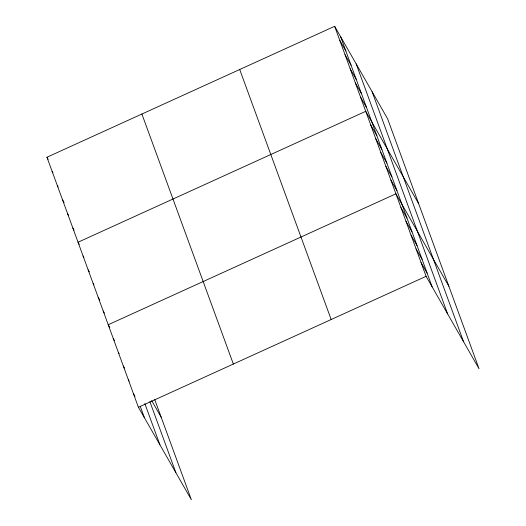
<?xml version="1.0" encoding="UTF-8"?>
<svg xmlns="http://www.w3.org/2000/svg" width="526" height="526" viewBox="0 0 526 526"><rect width="100%" height="100%" fill="white"/><g stroke="black" fill="none" stroke-linecap="round" stroke-linejoin="round"><path stroke-width="0.79" d="M154.743 399.622L191.352 499.7L138.404 407.249L46.952 157.235L334.648 26.3L387.596 118.751L479.048 368.772L426.099 276.321L334.648 26.3M138.404 407.249L426.099 276.321M339.829 40.469L345.865 51.002M345.01 54.638L351.046 65.171M350.198 68.801L356.227 79.341M355.379 82.97L361.408 93.503M360.56 97.139L366.596 107.672M418.689 203.759L365.741 111.308L78.045 242.236L79.255 244.347M370.771 125.056L376.807 135.59M375.801 138.811L381.837 149.345M380.831 152.56L386.866 163.093M385.86 166.308L391.896 176.848M390.89 180.063L396.926 190.596M448.869 286.262L395.92 193.811L108.224 324.746L109.835 327.553M400.95 207.566L406.986 218.099M405.98 221.315L412.016 231.848M411.01 235.063L417.046 245.603M416.04 248.818L422.076 259.351M421.07 262.566L427.105 273.099M46.952 157.235L48.155 159.339M52.133 171.397L52.935 172.804M57.314 185.566L58.123 186.973M62.495 199.735L64.106 202.543M67.683 213.904L68.485 215.305M72.864 228.067L74.067 230.178M83.075 255.991L83.877 257.392M88.105 269.739L89.315 271.843M93.135 283.488L93.937 284.895M98.165 297.243L99.776 300.05M103.195 310.991L104.404 313.101M151.646 400.556L161.173 417.197M113.254 338.494L114.464 340.605M118.284 352.242L119.093 353.65M123.314 365.997L124.524 368.101M128.344 379.746L129.153 381.153M133.374 393.501L134.985 396.308M372.112 91.721L463.57 341.736M356.161 63.87L447.619 313.884M340.684 36.833L432.135 286.854M239.705 69.504L331.163 319.525M141.888 114.024L233.347 364.045M149.884 401.621L175.875 472.67M144.828 403.56L159.924 444.818M140.245 406.328L144.44 417.782"/></g></svg>
